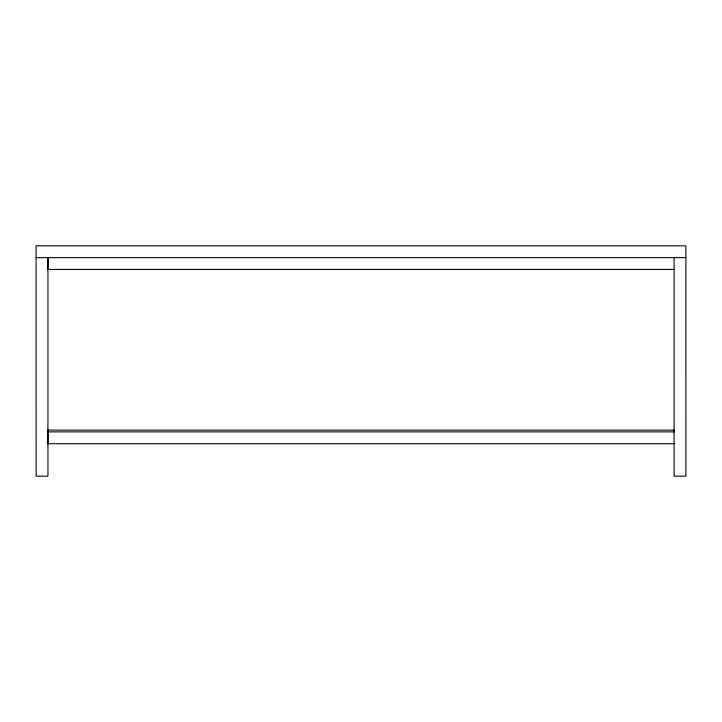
<?xml version="1.0" encoding="UTF-8"?>
<svg xmlns="http://www.w3.org/2000/svg" width="722" height="722" viewBox="0 0 722 722"><rect width="100%" height="100%" fill="white"/><g stroke="black" fill="none" stroke-linecap="round" stroke-linejoin="round"><path stroke-width="1.08" d="M36.1 257.628L685.9 257.628M47.399 269.441L674.574 269.441M47.399 430.113L674.574 430.113M47.878 431.882L674.095 431.882M47.399 443.696L674.574 443.696M674.086 257.628L674.086 476.186L685.9 476.186L685.873 245.814L36.1 245.814L36.127 476.186L47.941 476.186L47.941 257.628L47.914 269.441M47.914 430.113L47.914 443.696"/></g></svg>
